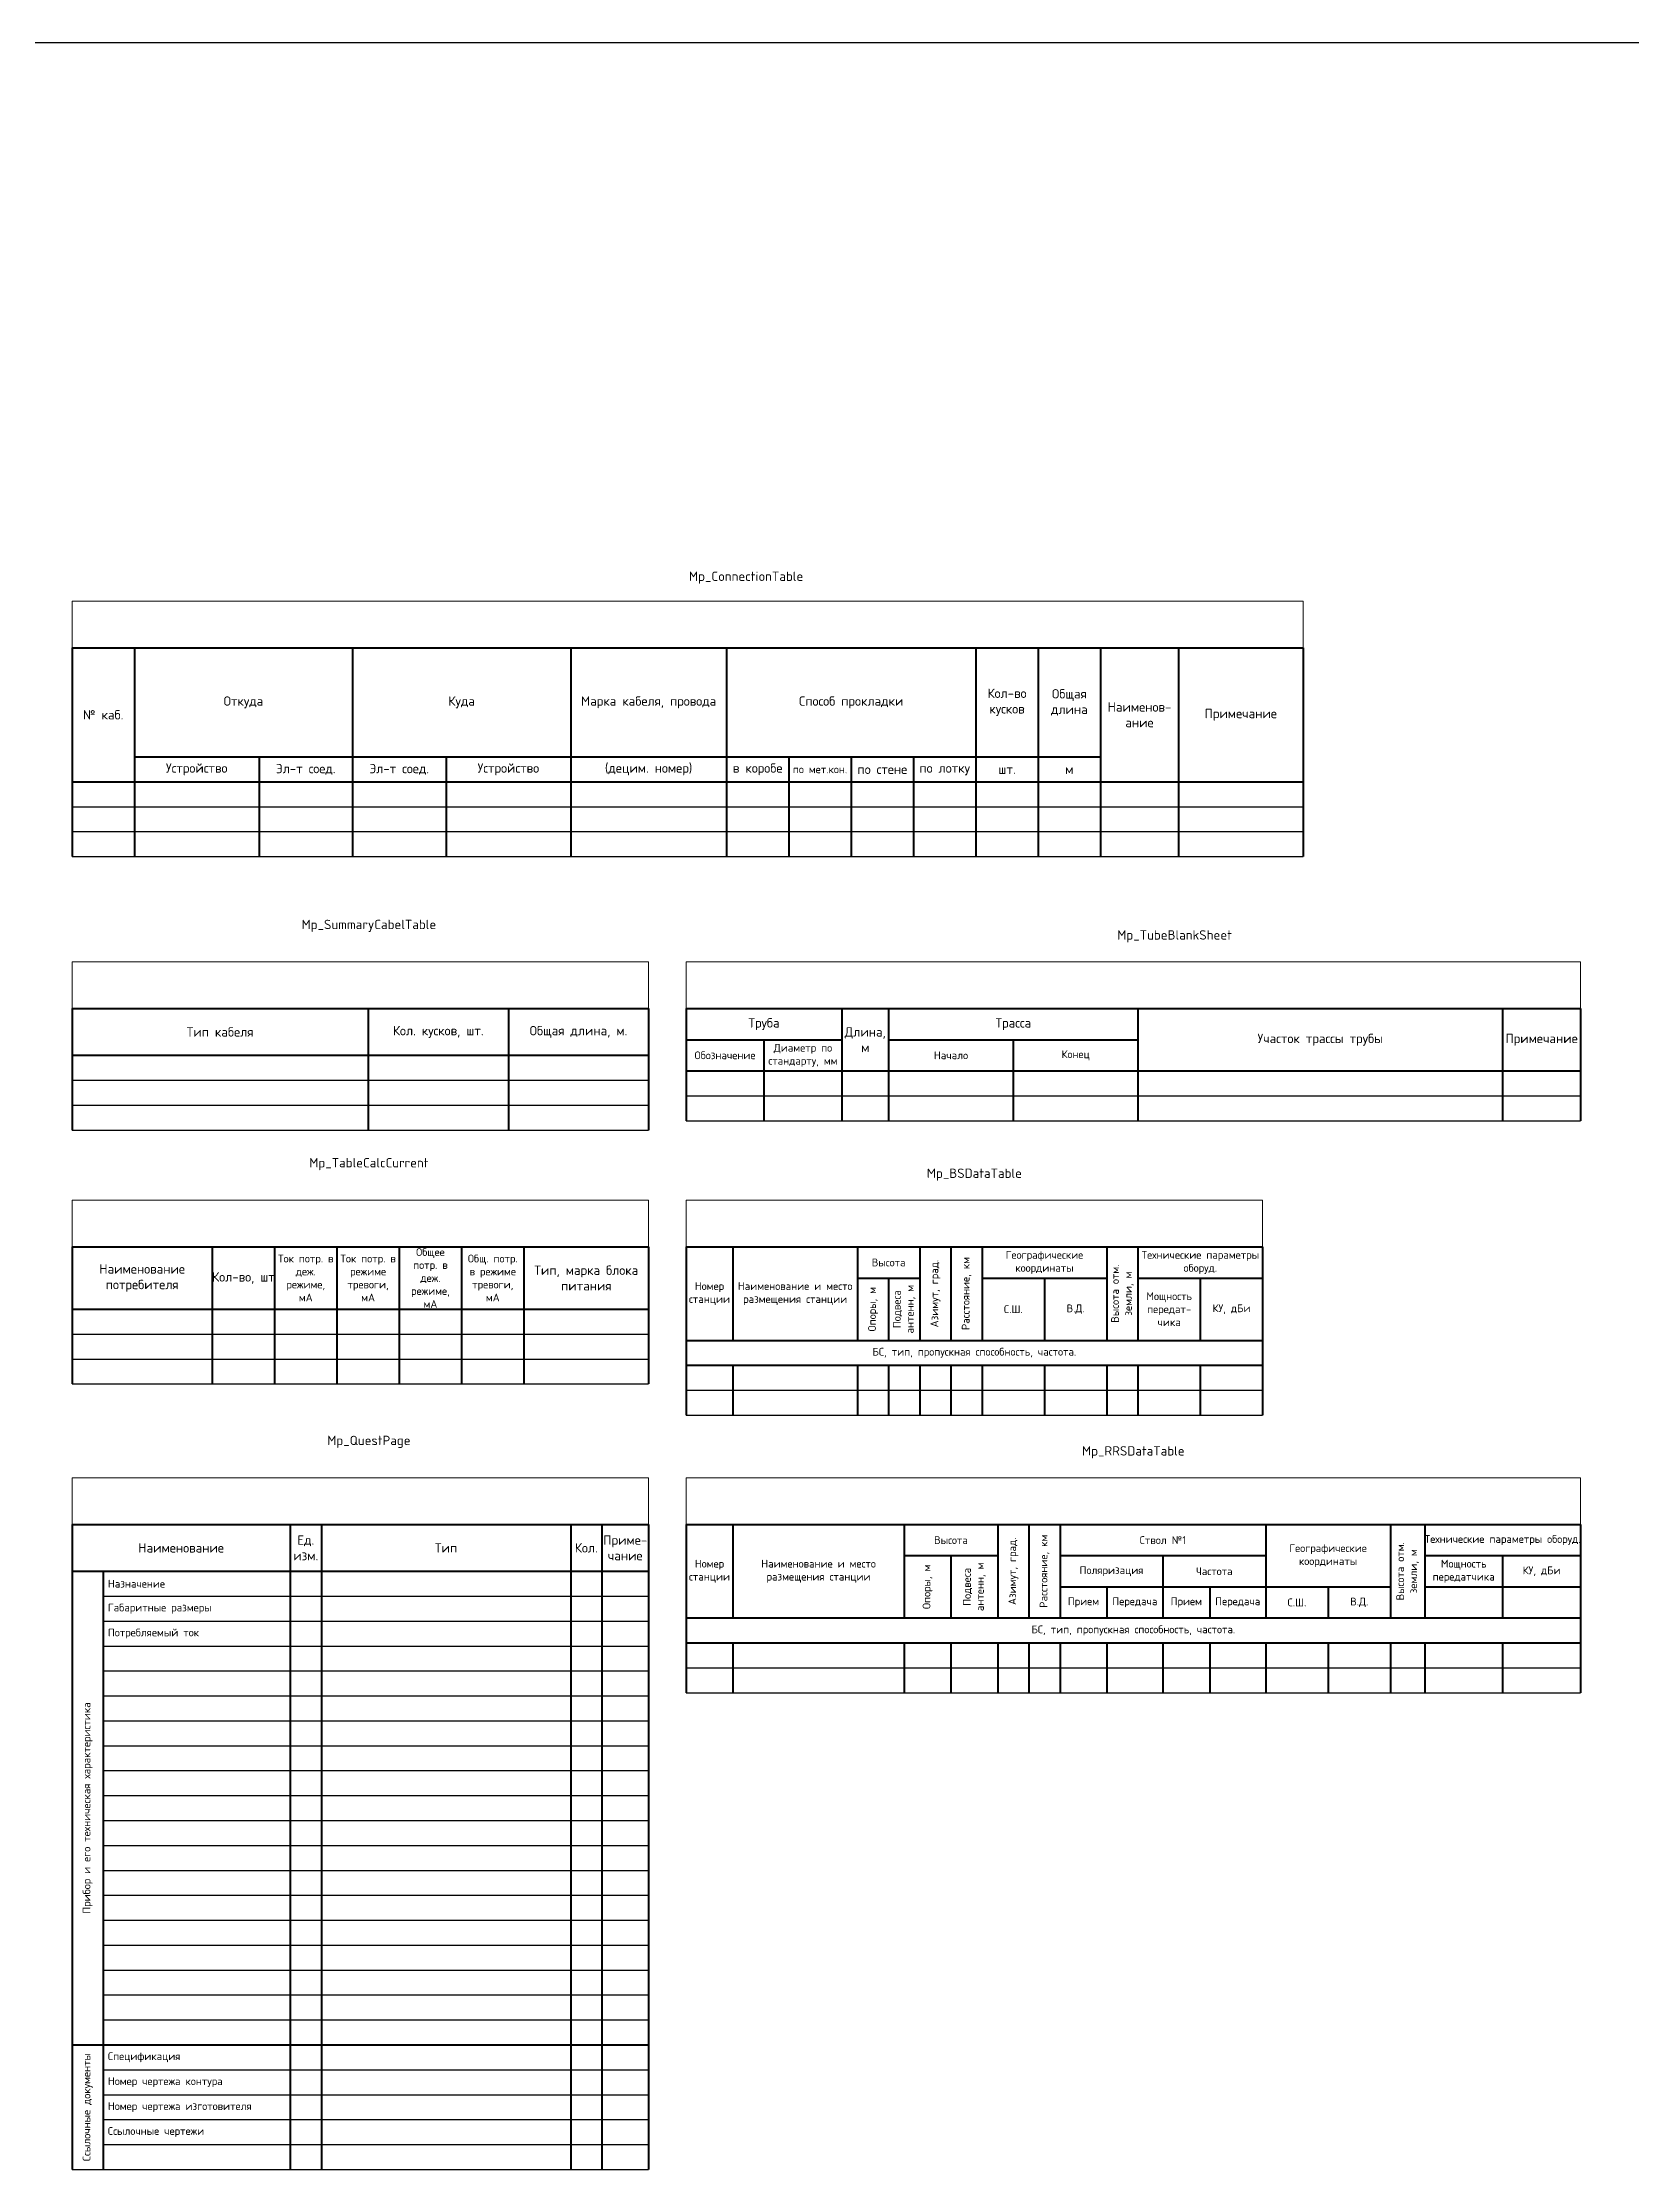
# Model space of a CAD drawing. Header units: millimetres. Extents: x 1497 to 8154, y -1970 to 1505.
# Drawn here: x 4472 to 4982, y 746 to 1429 of the extents above; entities that cross this region are included whole.
import ezdxf

# ---------------------------------------------------------------- set-up
doc = ezdxf.new("R2010")
doc.units = ezdxf.units.MM
doc.styles.add('MpTextStyle', font='isocpeur.ttf')

# ---------------------------------------------------------------- blocks, each defined once
blk = doc.blocks.new('*T30')
at = {"color": 0, "linetype": 'ByBlock', "lineweight": 40, "transparency": 16777216}
for p, q in [((0, -15), (395, -15)), ((0, -15), (0, -82)), ((20, -15), (20, -82)), ((90, -15), (90, -82)), ((160, -15), (160, -82)), ((210, -15), (210, -82)), ((290, -15), (290, -82)), ((310, -15), (310, -82)), ((330, -15), (330, -82)), ((355, -15), (355, -82)), ((395, -15), (395, -82)), ((20, -50), (330, -50)), ((60, -50), (60, -82)), ((120, -50), (120, -82)), ((230, -50), (230, -82)), ((250, -50), (250, -82)), ((270, -50), (270, -82)), ((0, -58), (395, -58))]:
    blk.add_line(p, q, dxfattribs=at)
at = {"color": 0, "linetype": 'ByBlock', "lineweight": -2, "transparency": 16777216}
for p, q in [((0, -66), (395, -66)), ((0, -74), (395, -74)), ((0, -82), (395, -82))]:
    blk.add_line(p, q, dxfattribs=at)
at = {"layer": 'Defpoints', "color": 8, "linetype": 'ByBlock', "lineweight": 0, "transparency": 16777216}
for p, q in [((0, 0), (395, 0)), ((0, 0), (0, -15)), ((395, 0), (395, -15))]:
    blk.add_line(p, q, dxfattribs=at)
at = {"color": 0, "transparency": 16777216, "attachment_point": 5, "style": 'MpTextStyle'}
for s, insert, char_height, width in [('Откуда', (55, -32.5), 3, 70), ('Куда', (125, -32.5), 3, 70), ('Марка кабеля, провода', (185, -32.5), 3, 50), ('Способ прокладки', (250, -32.5), 3, 80), ('Кол-во кусков', (300, -32.5), 3, 20), ('Общая длина', (320, -32.5), 3, 20), ('Наименов-\\Pание', (342.5, -36.5), 3, 25), ('№ каб.', (10, -36.5), 3, 20), ('Примечание', (375, -36.5), 3, 40), ('Устройство', (40, -54), 3, 40), ('Эл-т соед.', (75, -54), 3, 30), ('Эл-т соед.', (105, -54), 3, 30), ('Устройство', (140, -54), 3, 40), ('(децим. номер)', (185, -54), 3, 50), ('в коробе', (220, -54), 3, 20), ('по мет.кон.', (240, -54), 2.5, 20), ('по стене', (260, -54), 3, 20), ('по лотку', (280, -54), 3, 20), ('шт.', (300, -54), 3, 20), ('м', (320, -54), 3, 20)]:
    blk.add_mtext(s, dxfattribs=dict(at, insert=insert, char_height=char_height, width=width))
blk = doc.blocks.new('*T31')
at = {"color": 0, "linetype": 'ByBlock', "lineweight": 40, "transparency": 16777216}
for p, q in [((0, -15), (185, -15)), ((0, -15), (0, -54)), ((95, -15), (95, -54)), ((140, -15), (140, -54)), ((185, -15), (185, -54)), ((0, -30), (185, -30))]:
    blk.add_line(p, q, dxfattribs=at)
at = {"color": 0, "linetype": 'ByBlock', "lineweight": -2, "transparency": 16777216}
for p, q in [((0, -38), (185, -38)), ((0, -46), (185, -46)), ((0, -54), (185, -54))]:
    blk.add_line(p, q, dxfattribs=at)
at = {"layer": 'Defpoints', "color": 8, "linetype": 'ByBlock', "lineweight": 0, "transparency": 16777216}
for p, q in [((0, 0), (185, 0)), ((0, 0), (0, -15)), ((185, 0), (185, -15))]:
    blk.add_line(p, q, dxfattribs=at)
at = {"color": 0, "transparency": 16777216, "char_height": 3, "attachment_point": 5, "style": 'MpTextStyle'}
for s, insert, width in [('Тип кабеля', (47.5, -22.5), 95), ('Кол. кусков, шт.', (117.5, -22.5), 45), ('Общая длина, м.', (162.5, -22.5), 45)]:
    blk.add_mtext(s, dxfattribs=dict(at, insert=insert, width=width))
blk = doc.blocks.new('*T32')
at = {"color": 0, "linetype": 'ByBlock', "lineweight": 40, "transparency": 16777216}
for p, q in [((0, -15), (185, -15)), ((0, -15), (0, -59)), ((45, -15), (45, -59)), ((65, -15), (65, -59)), ((85, -15), (85, -59)), ((105, -15), (105, -59)), ((125, -15), (125, -59)), ((145, -15), (145, -59)), ((185, -15), (185, -59)), ((0, -35), (185, -35))]:
    blk.add_line(p, q, dxfattribs=at)
at = {"color": 0, "linetype": 'ByBlock', "lineweight": -2, "transparency": 16777216}
for p, q in [((0, -43), (185, -43)), ((0, -51), (185, -51)), ((0, -59), (185, -59))]:
    blk.add_line(p, q, dxfattribs=at)
at = {"layer": 'Defpoints', "color": 8, "linetype": 'ByBlock', "lineweight": 0, "transparency": 16777216}
for p, q in [((0, 0), (185, 0)), ((0, 0), (0, -15)), ((185, 0), (185, -15))]:
    blk.add_line(p, q, dxfattribs=at)
at = {"color": 0, "transparency": 16777216, "attachment_point": 5, "style": 'MpTextStyle'}
for s, insert, char_height, width in [('Ток потр. в деж. режиме, мА', (75, -25), 2.5, 18), ('Ток потр. в режиме тревоги, мА', (95, -25), 2.5, 18), ('Общее потр. в деж. режиме, мА', (115, -25), 2.5, 18), ('Общ. потр. в режиме тревоги, мА', (135, -25), 2.5, 18), ('Наименование потребителя', (22.5, -25), 3, 45), ('Кол-во, шт', (55, -25), 3, 20), ('Тип, марка блока питания', (165, -25), 3, 40)]:
    blk.add_mtext(s, dxfattribs=dict(at, insert=insert, char_height=char_height, width=width))
blk = doc.blocks.new('*T33')
at = {"color": 0, "linetype": 'ByBlock', "lineweight": 40, "transparency": 16777216}
for p, q in [((0, -15), (287, -15)), ((0, -15), (0, -51)), ((50, -15), (50, -51)), ((65, -15), (65, -51)), ((145, -15), (145, -51)), ((262, -15), (262, -51)), ((287, -15), (287, -51)), ((0, -25), (50, -25)), ((25, -25), (25, -51)), ((65, -25), (145, -25)), ((105, -25), (105, -51)), ((0, -35), (287, -35))]:
    blk.add_line(p, q, dxfattribs=at)
at = {"color": 0, "linetype": 'ByBlock', "lineweight": -2, "transparency": 16777216}
for p, q in [((0, -43), (287, -43)), ((0, -51), (287, -51))]:
    blk.add_line(p, q, dxfattribs=at)
at = {"layer": 'Defpoints', "color": 8, "linetype": 'ByBlock', "lineweight": 0, "transparency": 16777216}
for p, q in [((0, 0), (287, 0)), ((0, 0), (0, -15)), ((287, 0), (287, -15))]:
    blk.add_line(p, q, dxfattribs=at)
at = {"color": 0, "transparency": 16777216, "attachment_point": 5, "style": 'MpTextStyle'}
for s, insert, char_height, width in [('Труба', (25, -20), 3, 50), ('Трасса', (105, -20), 3, 80), ('Диаметр по стандарту, мм', (37.5, -30), 2.5, 25), ('Длина, м', (57.5, -25), 3, 15), ('Участок трассы трубы', (203.5, -25), 3, 117), ('Примечание', (274.5, -25), 3, 25), ('Обозначение', (12.5, -30), 2.5, 25), ('Начало', (85, -30), 2.5, 40), ('Конец', (125, -30), 2.5, 40)]:
    blk.add_mtext(s, dxfattribs=dict(at, insert=insert, char_height=char_height, width=width))
blk = doc.blocks.new('*T34')
at = {"color": 0, "linetype": 'ByBlock', "lineweight": 40, "transparency": 16777216}
for p, q in [((0, -15), (185, -15)), ((0, -15), (0, -69)), ((15, -15), (15, -45)), ((55, -15), (55, -45)), ((75, -15), (75, -45)), ((85, -15), (85, -45)), ((95, -15), (95, -45)), ((135, -15), (135, -45)), ((145, -15), (145, -45)), ((185, -15), (185, -69)), ((55, -25), (75, -25)), ((65, -25), (65, -45)), ((95, -25), (135, -25)), ((115, -25), (115, -45)), ((145, -25), (185, -25)), ((165, -25), (165, -45)), ((0, -45), (185, -45)), ((0, -53), (185, -53)), ((15, -53), (15, -69)), ((55, -53), (55, -69)), ((65, -53), (65, -69)), ((75, -53), (75, -69)), ((85, -53), (85, -69)), ((95, -53), (95, -69)), ((115, -53), (115, -69)), ((135, -53), (135, -69)), ((145, -53), (145, -69)), ((165, -53), (165, -69))]:
    blk.add_line(p, q, dxfattribs=at)
at = {"color": 0, "linetype": 'ByBlock', "lineweight": -2, "transparency": 16777216}
for p, q in [((0, -61), (185, -61)), ((0, -69), (185, -69))]:
    blk.add_line(p, q, dxfattribs=at)
at = {"layer": 'Defpoints', "color": 8, "linetype": 'ByBlock', "lineweight": 0, "transparency": 16777216}
for p, q in [((0, 0), (185, 0)), ((0, 0), (0, -15)), ((185, 0), (185, -15))]:
    blk.add_line(p, q, dxfattribs=at)
at = {"color": 0, "transparency": 16777216, "char_height": 2.5, "attachment_point": 5, "style": 'MpTextStyle'}
for s, insert, width in [('Высота', (65, -20), 20), ('Географические координаты', (115, -20), 40), ('Технические параметры оборуд.', (165, -20), 40), ('Номер станции', (7.5, -30), 15), ('Наименование и место размещения станции', (35, -30), 40), ('С.Ш.', (105, -35), 20), ('В.Д.', (125, -35), 20), ('Мощность передат-\\Pчика', (155, -35), 20), ('КУ, дБи', (175, -35), 20), ('БС, тип, пропускная способность, частота.', (92.5, -49), 185)]:
    blk.add_mtext(s, dxfattribs=dict(at, insert=insert, width=width))
at = {"color": 0, "transparency": 16777216, "char_height": 2.5, "attachment_point": 5, "rotation": 90, "style": 'MpTextStyle'}
for s, insert, width in [('Азимут, град.', (80, -30), 30), ('Расстояние, км', (90, -30), 30), ('Высота отм. земли, м', (140, -30), 30), ('Опоры, м', (60, -35), 20), ('Подвеса антенн, м', (70, -35), 20)]:
    blk.add_mtext(s, dxfattribs=dict(at, insert=insert, width=width))
blk = doc.blocks.new('*T35')
at = {"color": 0, "linetype": 'ByBlock', "lineweight": 40, "transparency": 16777216}
for p, q in [((0, -15), (287, -15)), ((0, -15), (0, -69)), ((15, -15), (15, -45)), ((70, -15), (70, -45)), ((100, -15), (100, -45)), ((110, -15), (110, -45)), ((120, -15), (120, -45)), ((186, -15), (186, -45)), ((226, -15), (226, -45)), ((237, -15), (237, -45)), ((287, -15), (287, -69)), ((70, -25), (100, -25)), ((85, -25), (85, -45)), ((120, -25), (186, -25)), ((153, -25), (153, -45)), ((237, -25), (287, -25)), ((262, -25), (262, -45)), ((120, -35), (226, -35)), ((135, -35), (135, -45)), ((168, -35), (168, -45)), ((206, -35), (206, -45)), ((237, -35), (287, -35)), ((0, -45), (287, -45)), ((0, -53), (287, -53)), ((15, -53), (15, -69)), ((70, -53), (70, -69)), ((85, -53), (85, -69)), ((100, -53), (100, -69)), ((110, -53), (110, -69)), ((120, -53), (120, -69)), ((135, -53), (135, -69)), ((153, -53), (153, -69)), ((168, -53), (168, -69)), ((186, -53), (186, -69)), ((206, -53), (206, -69)), ((226, -53), (226, -69)), ((237, -53), (237, -69)), ((262, -53), (262, -69))]:
    blk.add_line(p, q, dxfattribs=at)
at = {"color": 0, "linetype": 'ByBlock', "lineweight": -2, "transparency": 16777216}
for p, q in [((0, -61), (287, -61)), ((0, -69), (287, -69))]:
    blk.add_line(p, q, dxfattribs=at)
at = {"layer": 'Defpoints', "color": 8, "linetype": 'ByBlock', "lineweight": 0, "transparency": 16777216}
for p, q in [((0, 0), (287, 0)), ((0, 0), (0, -15)), ((287, 0), (287, -15))]:
    blk.add_line(p, q, dxfattribs=at)
at = {"color": 0, "transparency": 16777216, "char_height": 2.5, "attachment_point": 5, "style": 'MpTextStyle'}
for s, insert, width in [('Высота', (85, -20), 30), ('Ствол №1', (153, -20), 66), ('Технические параметры оборуд.', (262, -20), 50), ('Номер станции', (7.5, -30), 15), ('Наименование и место размещения станции', (42.5, -30), 55), ('Географические координаты', (206, -25), 40), ('Мощность передатчика', (249.5, -30), 25), ('Поляризация', (136.5, -30), 33), ('Частота', (169.5, -30), 33), ('КУ, дБи', (274.5, -30), 25), ('Прием', (127.5, -40), 15), ('Передача', (144, -40), 18), ('Прием', (160.5, -40), 15), ('Передача', (177, -40), 18), ('С.Ш.', (196, -40), 20), ('В.Д.', (216, -40), 20), ('БС, тип, пропускная способность, частота.', (143.5, -49), 287)]:
    blk.add_mtext(s, dxfattribs=dict(at, insert=insert, width=width))
at = {"color": 0, "transparency": 16777216, "char_height": 2.5, "attachment_point": 5, "rotation": 90, "style": 'MpTextStyle'}
for s, insert, width in [('Азимут, град.', (105, -30), 30), ('Расстояние, км', (115, -30), 30), ('Высота отм. \\Pземли, м', (231.5, -30), 30), ('Опоры, м', (77.5, -35), 20), ('Подвеса антенн, м', (92.5, -35), 20)]:
    blk.add_mtext(s, dxfattribs=dict(at, insert=insert, width=width))
blk = doc.blocks.new('*T36')
at = {"color": 0, "linetype": 'ByBlock', "lineweight": 40, "transparency": 16777216}
for p, q in [((0, -15), (185, -15)), ((0, -15), (0, -222)), ((70, -15), (70, -222)), ((80, -15), (80, -222)), ((160, -15), (160, -222)), ((170, -15), (170, -222)), ((185, -15), (185, -222)), ((0, -30), (185, -30)), ((10, -30), (10, -222)), ((0, -182), (185, -182))]:
    blk.add_line(p, q, dxfattribs=at)
at = {"color": 0, "linetype": 'ByBlock', "transparency": 16777216}
for p, q in [((10, -38), (185, -38)), ((10, -46), (185, -46)), ((10, -54), (185, -54)), ((10, -190), (185, -190)), ((10, -198), (185, -198)), ((10, -206), (185, -206)), ((10, -214), (185, -214)), ((0, -222), (185, -222))]:
    blk.add_line(p, q, dxfattribs=at)
at = {"color": 0, "linetype": 'ByBlock', "lineweight": -2, "transparency": 16777216}
for p, q in [((10, -62), (185, -62)), ((10, -70), (185, -70)), ((10, -78), (185, -78)), ((10, -86), (185, -86)), ((10, -94), (185, -94)), ((10, -102), (185, -102)), ((10, -110), (185, -110)), ((10, -118), (185, -118)), ((10, -126), (185, -126)), ((10, -134), (185, -134)), ((10, -142), (185, -142)), ((10, -150), (185, -150)), ((10, -158), (185, -158)), ((10, -166), (185, -166)), ((10, -174), (185, -174))]:
    blk.add_line(p, q, dxfattribs=at)
at = {"layer": 'Defpoints', "color": 8, "linetype": 'ByBlock', "lineweight": 0, "transparency": 16777216}
for p, q in [((0, 0), (185, 0)), ((0, 0), (0, -15)), ((185, 0), (185, -15))]:
    blk.add_line(p, q, dxfattribs=at)
at = {"color": 0, "transparency": 16777216, "style": 'MpTextStyle'}
for s, insert, char_height, width, attachment_point in [('Ед. изм.', (75, -22.5), 3, 10, 5), ('Приме-\\Pчание', (177.5, -22.5), 3, 15, 5), ('Наименование', (35, -22.5), 3, 70, 5), ('Тип', (120, -22.5), 3, 80, 5), ('Кол.', (165, -22.5), 3, 10, 5), ('Назначение', (11.5, -34), 2.5, 57, 4), ('Габаритные размеры', (11.5, -42), 2.5, 57, 4), ('Потребляемый ток', (11.5, -50), 2.5, 57, 4), ('Спецификация', (11.5, -186), 2.5, 57, 4), ('Номер чертежа контура', (11.5, -194), 2.5, 57, 4), ('Номер чертежа изготовителя', (11.5, -202), 2.5, 57, 4), ('Ссылочные чертежи', (11.5, -210), 2.5, 57, 4)]:
    blk.add_mtext(s, dxfattribs=dict(at, insert=insert, char_height=char_height, width=width, attachment_point=attachment_point))
at = {"color": 0, "transparency": 16777216, "char_height": 2.5, "attachment_point": 5, "rotation": 90, "style": 'MpTextStyle'}
for s, insert, width in [('Прибор и его техническая характеристика', (5, -106), 152), ('Ссылочные документы', (5, -202), 40)]:
    blk.add_mtext(s, dxfattribs=dict(at, insert=insert, width=width))

msp = doc.modelspace()

# ---------------------------------------------------------------- linework, layer by layer
msp.add_line((2260.8, 1428.66), (8153.86, 1428.66))

# ---------------------------------------------------------------- block references
for name, p in [('*T30', (4481.87, 1249.39)), ('*T31', (4481.87, 1133.6)), ('*T33', (4678.89, 1133.6)), ('*T32', (4481.87, 1057.12)), ('*T34', (4678.89, 1057.12)), ('*T36', (4481.87, 968.01)), ('*T35', (4678.89, 968.01))]:
    msp.add_blockref(name, p)

# ---------------------------------------------------------------- texts
at = {"char_height": 3, "attachment_point": 5, "style": 'MpTextStyle'}
for s, insert in [('Mp_ConnectionTable', (4698.16, 1256.9)), ('Mp_SummaryCabelTable', (4577.12, 1145.15)), ('Mp_TubeBlankSheet', (4835.63, 1141.78)), ('Mp_TableCalcCurrent', (4577.12, 1068.67)), ('Mp_BSDataTable', (4771.39, 1065.3)), ('Mp_QuestPage', (4577.12, 979.55)), ('Mp_RRSDataTable', (4822.39, 976.19))]:
    msp.add_mtext_dynamic_manual_height_columns(s, width=51.718, gutter_width=15, heights=[0], dxfattribs=dict(at, insert=insert))

doc.saveas('drawing.dxf')
